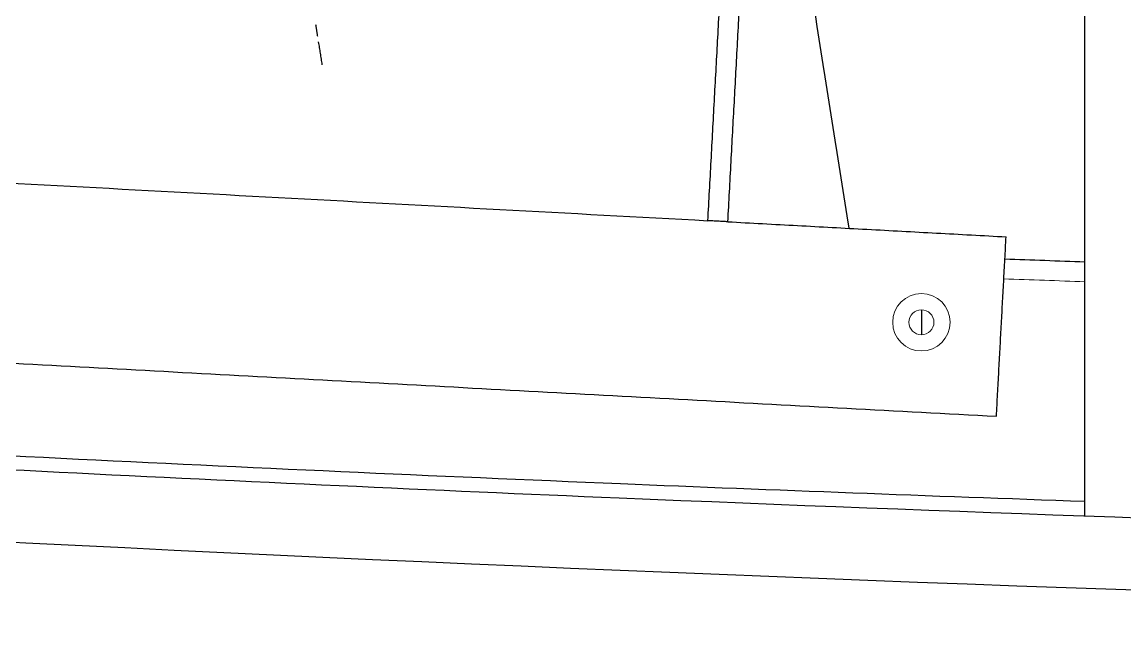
# Model space of a CAD drawing. Header units: inches. Extents: x 5516 to 5996, y -2506 to -2249.
# Drawn here: x 5678.48 to 5692.27, y -2484.24 to -2476.66 of the extents above; entities that cross this region are included whole.
import ezdxf

# ---------------------------------------------------------------- set-up
doc = ezdxf.new("R2010")
doc.units = ezdxf.units.IN
doc.header["$LTSCALE"] = 12
doc.header["$MEASUREMENT"] = 0
for name, color, linetype, true_color in [('Make2D$DEFPOINTS', 4, 'Continuous', 0x00ffff), ('Make2D$Visible$Curves', 18, 'Continuous', 0x000000), ('Make2D$Visible$DARK GREEN', 98, 'Continuous', 0x006300)]:
    doc.layers.add(name, color=color, linetype=linetype, true_color=true_color)
doc.layers.add('Make2D$Visible$DARK GRAY LINES', color=251, linetype='Continuous', lineweight=13, true_color=0x696969)
doc.layers.add('Make2D$Visible$Tangents', color=251, linetype='Continuous', lineweight=13, true_color=0x696969)

msp = doc.modelspace()

# ---------------------------------------------------------------- linework, layer by layer
at = {"layer": 'Make2D$DEFPOINTS'}
msp.add_line((5689.72882, -2480.25928), (5689.72882, -2480.57178), dxfattribs=at)
at = {"layer": 'Make2D$Visible$Curves'}
msp.add_lwpolyline([(5691.77462, -2482.84271), (5691.77462, -2451.18383), (5692.77462, -2451.18383), (5692.77462, -2482.87769)], dxfattribs=at)
for points, knots in [([(5688.82526, -2479.24001), (5688.69194, -2478.39825), (5688.55861, -2477.55649), (5688.42529, -2476.71473), (5688.21723, -2475.40107), (5688.00916, -2474.08741), (5687.8011, -2472.77374), (5687.67074, -2471.95067), (5687.54038, -2471.1276), (5687.41001, -2470.30452)], [-4.70025561, -4.70025561, -4.70025561, -4.70025561, -2.14349243, -2.14349243, -2.14349243, 1.84661733, 1.84661733, 1.84661733, 4.34661733, 4.34661733, 4.34661733, 4.34661733]), ([(5691.77462, -2482.65961), (5689.83771, -2482.59199), (5687.90106, -2482.5184), (5685.96476, -2482.43844), (5681.29591, -2482.24565), (5676.62805, -2482.01585), (5671.96339, -2481.7439), (5669.72909, -2481.61364), (5667.49529, -2481.4737), (5665.26227, -2481.32352), (5662.83512, -2481.16028), (5660.40868, -2480.98493), (5657.98338, -2480.79675), (5657.5848, -2480.76583), (5652.92941, -2480.40054), (5648.27818, -2479.98755), (5644.02905, -2479.56607), (5641.1493, -2479.28042), (5638.27185, -2478.97469), (5635.39674, -2478.64766)], [291.43503945, 291.43503945, 291.43503945, 291.43503945, 297.24950419, 297.24950419, 297.24950419, 311.26842227, 311.26842227, 311.26842227, 317.98275689, 317.98275689, 317.98275689, 325.28074581, 325.28074581, 325.28074581, 326.48006471, 339.28978094, 339.28978094, 339.28978094, 347.97113651, 347.97113651, 347.97113651, 347.97113651]), ([(5710.77691, -2483.34113), (5702.49362, -2483.19564), (5689.54049, -2482.83299), (5671.94211, -2481.95559), (5657.96293, -2481.00592), (5645.59652, -2479.91359), (5637.89505, -2479.08806), (5634.83887, -2478.73601)], [-4242.58474492, -4242.58474492, -4242.58474492, -4242.58474492, -3610.47863529, -3253.55279559, -2896.62695589, -2539.70111619, -2304.57381078, -2304.57381078, -2304.57381078, -2304.57381078])]:
    msp.add_open_spline(points, degree=3, knots=knots, dxfattribs=at)
for points, degree in [([(5687.05747, -2479.14441), (5687.3815, -2473.15316)], 1), ([(5687.3071, -2479.15791), (5687.63113, -2473.16666)], 1), ([(5666.21264, -2478.01704), (5687.0581, -2479.14444)], 1), ([(5687.3071, -2479.15791), (5687.05747, -2479.14441)], 1), ([(5687.3071, -2479.15791), (5690.78812, -2479.34617)], 1), ([(5631.55977, -2479.25537), (5657.83956, -2482.42987), (5684.28942, -2483.77639), (5710.77691, -2484.24127)], 3), ([(5690.66661, -2481.59289), (5690.78812, -2479.34617)], 1), ([(5690.77317, -2479.62258), (5691.10698, -2479.63462), (5691.44079, -2479.64648), (5691.77462, -2479.65816)], 3), ([(5660.71039, -2479.97275), (5690.66661, -2481.59289)], 1)]:
    msp.add_open_spline(points, degree=degree, dxfattribs=at)
at = {"layer": 'Make2D$Visible$DARK GRAY LINES'}
for radius in [0.3595, 0.15625]:
    msp.add_circle((5689.72882, -2480.41553), radius, dxfattribs=at)
at = {"layer": 'Make2D$Visible$DARK GREEN'}
for points in [[(5682.14943, -2476.69117), (5682.17203, -2476.83386)], [(5682.18365, -2476.90724), (5682.22885, -2477.19262)]]:
    msp.add_open_spline(points, degree=1, dxfattribs=at)
at = {"layer": 'Make2D$Visible$Tangents'}
msp.add_open_spline([(5690.75966, -2479.87239), (5691.09797, -2479.8846), (5691.43629, -2479.89661), (5691.77462, -2479.90845)], degree=3, dxfattribs=at)

doc.saveas('drawing.dxf')
